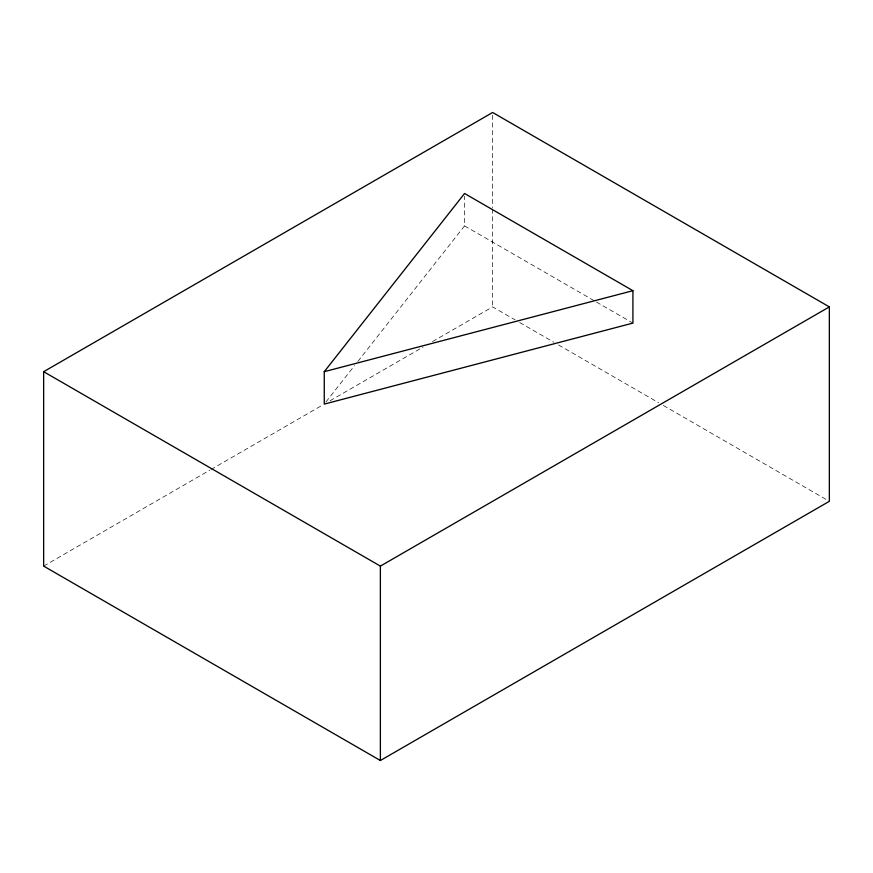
<?xml version="1.0" encoding="UTF-8"?>
<svg xmlns="http://www.w3.org/2000/svg" width="873" height="873" viewBox="0 0 873 873"><rect width="100%" height="100%" fill="white"/><g stroke="black" fill="none" stroke-linecap="round" stroke-linejoin="round"><path stroke-width="0.65" stroke-dasharray="4.37 3.27" d="M325.935 401.962L354.503 365.678M357.865 361.411L464.556 225.889L464.556 196.185M43.65 566.108L209.804 470.176M210.982 469.499L322.934 404.865M330.005 400.783L423.099 347.039M432.528 341.594L492.623 306.892L514.994 319.813M464.556 225.889L595.244 301.338M596.423 302.025L632.925 323.097M519.697 322.53L553.842 342.238M558.556 344.966L658.635 402.737M663.338 405.465L829.35 501.309M492.623 115.203L492.623 207.654M492.623 209.007L492.623 306.892"/><path stroke-width="1.31" d="M324.254 371.691L464.556 193.49L632.925 290.687L632.925 323.097L324.254 404.101L324.254 371.691L632.925 290.687M43.65 371.691L492.623 112.486L829.35 306.892L829.35 501.309L380.377 760.514L43.65 566.108L43.65 371.691L380.377 566.108L829.35 306.892M380.377 566.108L380.377 760.514"/></g></svg>
